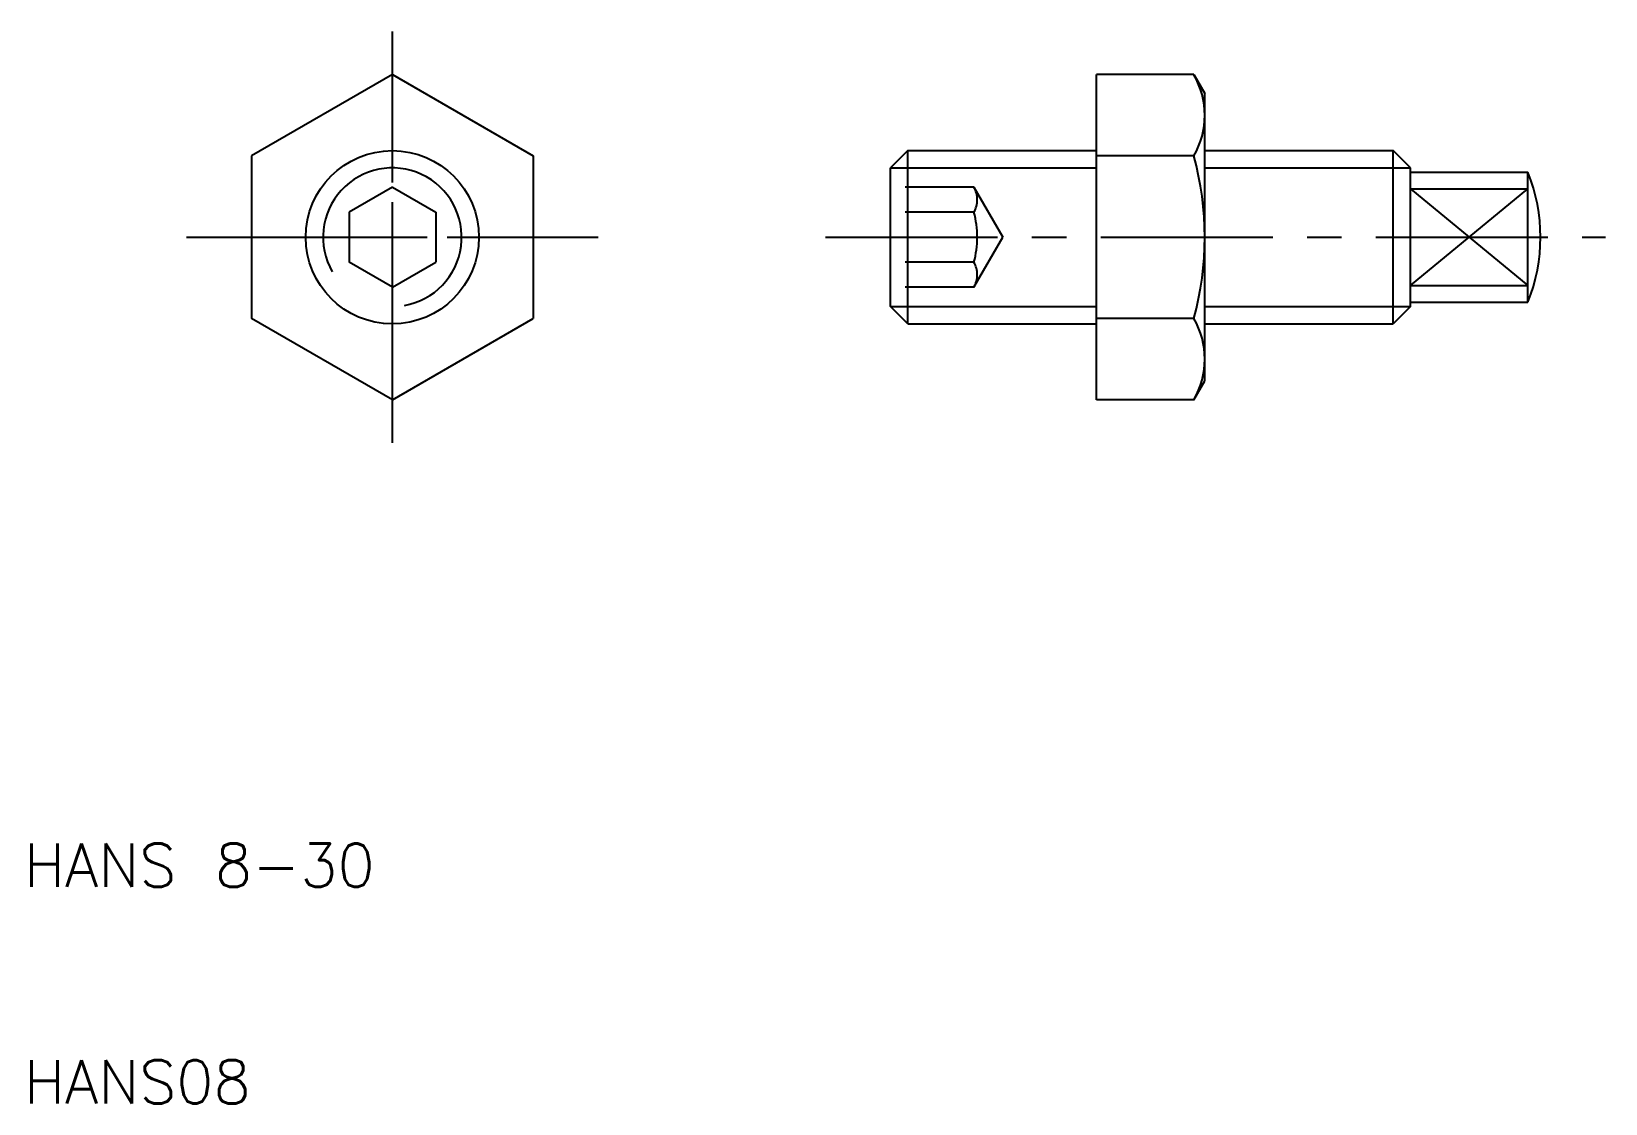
# Model space of a CAD drawing. Extents: x 10.3 to 83, y 10 to 59.5.
import ezdxf

# ---------------------------------------------------------------- set-up
doc = ezdxf.new("R2010")
doc.units = 0
doc.header["$LTSCALE"] = 0.25
doc.linetypes.add('CENTER', pattern=[50.8, 31.75, -6.35, 6.35, -6.35])
doc.linetypes.add('DASHED', pattern=[19.05, 12.7, -6.35])
doc.layers.get('0').update_dxf_attribs({"linetype": 'CONTINUOUS'})
doc.layers.add('CENTER', color=1, linetype='CENTER')
doc.styles.get("Standard").update_dxf_attribs({"font": 'txt.shx', "bigfont": 'extfont.shx'})

msp = doc.modelspace()

# ---------------------------------------------------------------- linework, layer by layer
for p, q in [((27, 57.506), (20.5, 53.753)), ((27, 57.506), (33.5, 53.753)), ((59.5, 42.494), (59.5, 57.506)), ((63.997, 57.506), (59.5, 57.506)), ((63.997, 57.506), (64.5, 56.635)), ((64.5, 43.365), (64.5, 56.635)), ((50.8, 54), (50, 53.2)), ((50.8, 54), (59.5, 54)), ((50.8, 46), (50.8, 54)), ((64.5, 54), (73.2, 54)), ((73.2, 46), (73.2, 54)), ((74, 53.2), (73.2, 54)), ((20.5, 53.753), (20.5, 46.247)), ((33.5, 53.753), (33.5, 46.247)), ((50, 46.8), (50, 53.2)), ((63.997, 53.753), (59.5, 53.753)), ((74, 53), (74, 53.2)), ((74, 53), (79.416, 53)), ((74, 47), (74, 53)), ((79.416, 47), (79.416, 53)), ((27, 52.309), (25, 51.155)), ((27, 52.309), (29, 51.155)), ((74, 52.236), (79.416, 52.236)), ((25, 51.155), (25, 48.845)), ((29, 51.155), (29, 48.845)), ((27, 47.691), (25, 48.845)), ((27, 47.691), (29, 48.845)), ((74, 47.764), (79.416, 47.764)), ((50.8, 46), (50, 46.8)), ((74, 46.8), (73.2, 46)), ((74, 47), (79.416, 47)), ((74, 46.8), (74, 47)), ((27, 42.494), (20.5, 46.247)), ((27, 42.494), (33.5, 46.247)), ((50.8, 46), (59.5, 46)), ((63.997, 46.247), (59.5, 46.247)), ((64.5, 46), (73.2, 46)), ((63.997, 42.494), (64.5, 43.365)), ((63.997, 42.494), (59.5, 42.494))]:
    msp.add_line(p, q)
at = {"color": 3}
for p, q in [((50, 53.2), (59.5, 53.2)), ((64.5, 53.2), (74, 53.2)), ((74, 47.764), (79.416, 52.236)), ((74, 52.236), (79.416, 47.764)), ((50, 46.8), (59.5, 46.8)), ((64.5, 46.8), (74, 46.8))]:
    msp.add_line(p, q, dxfattribs=at)
at = {"color": 3, "linetype": 'DASHED'}
for p, q in [((53.845, 52.309), (50, 52.309)), ((53.845, 52.309), (55.179, 50)), ((53.845, 51.155), (50, 51.155)), ((53.845, 47.691), (55.179, 50)), ((53.845, 48.845), (50, 48.845)), ((53.845, 47.691), (50, 47.691))]:
    msp.add_line(p, q, dxfattribs=at)
msp.add_circle((27, 50), 4)
for centre, radius, start, end in [((60.747, 55.629), 3.753, 330, 30), ((50.243, 50), 14.257, 344.73852, 15.26148), ((72, 50), 8, 337.97569, 22.02431), ((60.747, 44.371), 3.753, 330, 30)]:
    msp.add_arc(centre, radius, start, end)
at = {"color": 3}
msp.add_arc((27, 50), 3.2, 280, 210, dxfattribs=at)
at = {"color": 3, "linetype": 'DASHED'}
for centre, radius, start, end in [((52.845, 51.732), 1.155, 330, 30), ((49.613, 50), 4.387, 344.73852, 15.26148), ((52.845, 48.268), 1.155, 330, 30)]:
    msp.add_arc(centre, radius, start, end, dxfattribs=at)
at = {"layer": 'CENTER', "color": 1, "linetype": 'CENTER'}
for p, q in [((27, 40.5), (27, 59.5)), ((27, 43), (27, 57)), ((17.5, 50), (36.5, 50)), ((20, 50), (34, 50)), ((47, 50), (83, 50))]:
    msp.add_line(p, q, dxfattribs=at)

# ---------------------------------------------------------------- texts
for s, p in [('HANS 8-30', (10, 20)), ('HANS08', (10, 10))]:
    msp.add_text(s, height=2).set_placement(p)

doc.saveas('drawing.dxf')
